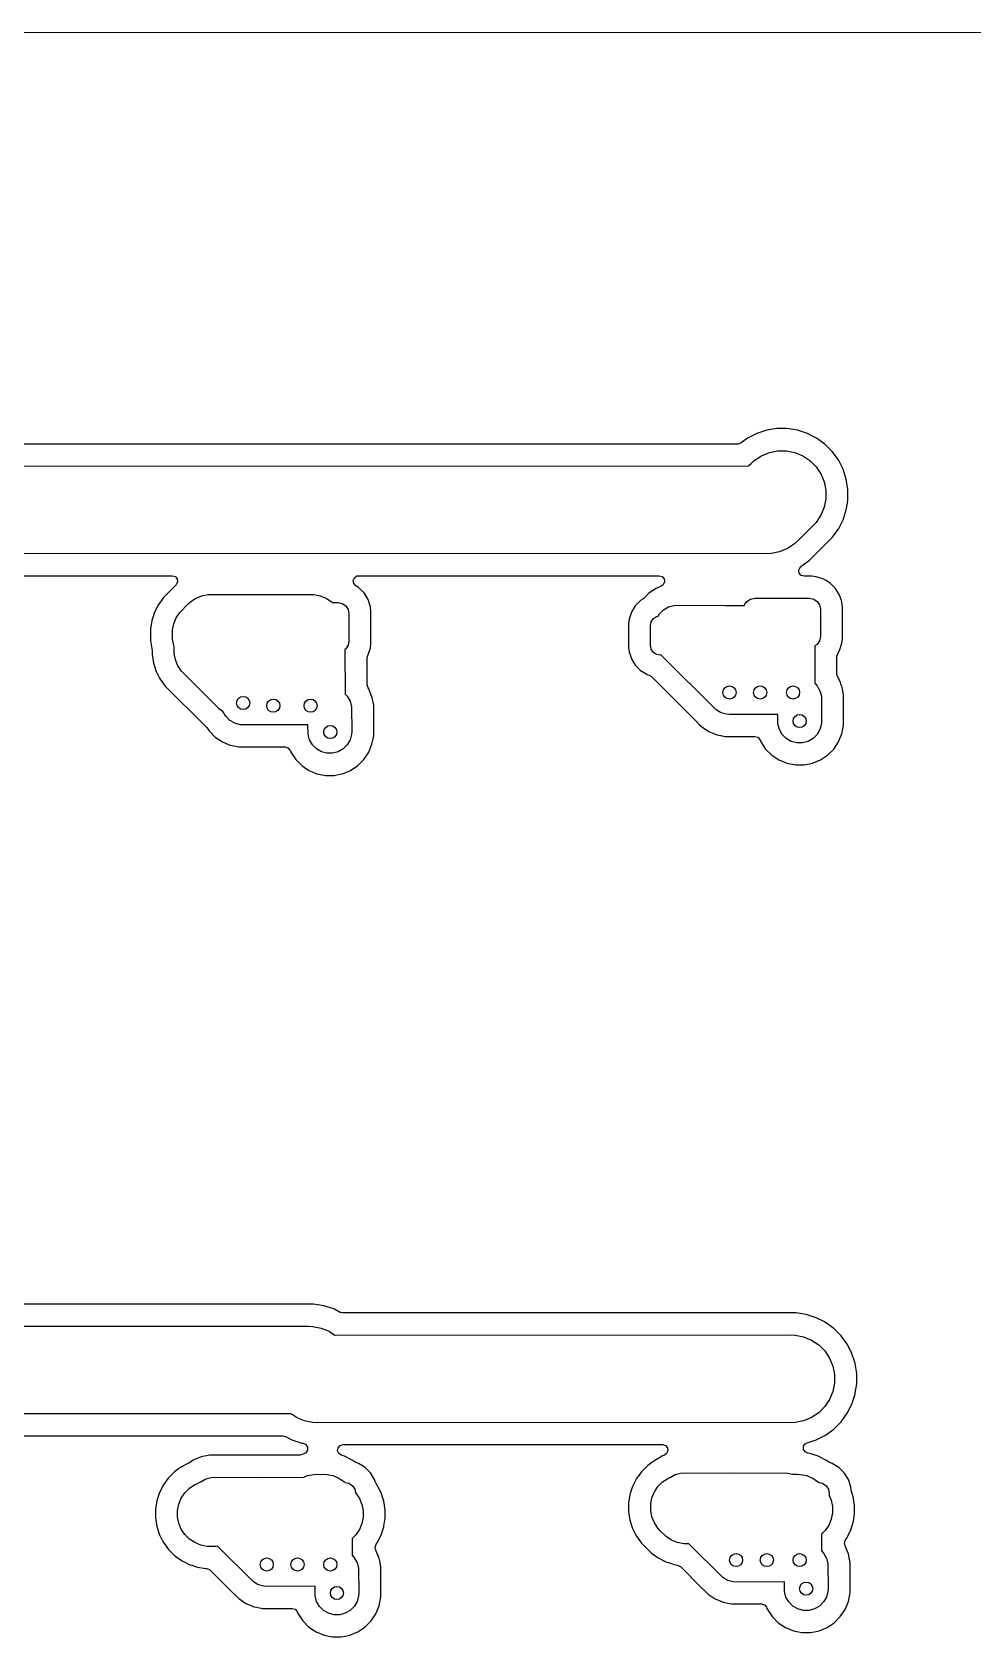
# Model space of a CAD drawing. Extents: x 40 to 347, y -158 to -43.
# Drawn here: x 224.55 to 246, y -138.22 to -101.65 of the extents above; entities that cross this region are included whole.
import ezdxf

# ---------------------------------------------------------------- set-up
doc = ezdxf.new("R2010")
doc.units = 0
doc.layers.add('BLACK', color=7, linetype='CONTINUOUS')

msp = doc.modelspace()

# ---------------------------------------------------------------- linework, layer by layer
at = {"layer": 'BLACK', "linetype": 'CONTINUOUS'}
for p, q in [((207.602681, -101.6505), (342.490236, -101.686013)), ((241.074003, -110.796933), (240.863563, -110.904159)), ((241.298631, -110.723946), (241.074003, -110.796933)), ((241.531903, -110.687), (241.298631, -110.723946)), ((241.531908, -110.687), (241.531903, -110.687)), ((241.768092, -110.687), (241.531908, -110.687)), ((241.768097, -110.687), (241.768092, -110.687)), ((242.001365, -110.723946), (241.768097, -110.687)), ((242.001367, -110.723946), (242.001365, -110.723946)), ((242.001369, -110.723947), (242.001367, -110.723946)), ((242.225992, -110.796932), (242.001369, -110.723947)), ((242.225993, -110.796932), (242.225992, -110.796932)), ((242.225994, -110.796933), (242.225993, -110.796932)), ((242.294951, -110.832068), (242.225994, -110.796933)), ((240.640434, -111.037), (215.644403, -111.037)), ((240.647513, -111.036798), (240.640434, -111.037)), ((240.713319, -111.013318), (240.647513, -111.036798)), ((240.863563, -110.904159), (240.713319, -111.013318)), ((242.436434, -110.904157), (242.294951, -110.832068)), ((242.62751, -111.042982), (242.436434, -110.904157)), ((242.794518, -111.20999), (242.62751, -111.042982)), ((240.886614, -111.537593), (240.942893, -111.480393)), ((240.942893, -111.480393), (241.015607, -111.414489)), ((241.015607, -111.414489), (241.178604, -111.305579)), ((241.178604, -111.305579), (241.359716, -111.230559)), ((241.359716, -111.230559), (241.551983, -111.192316)), ((241.551983, -111.192316), (241.748017, -111.192316)), ((241.748017, -111.192316), (241.940284, -111.230559)), ((241.940284, -111.230559), (242.121396, -111.305579)), ((242.121396, -111.305579), (242.284394, -111.414489)), ((242.284394, -111.414489), (242.423011, -111.553106)), ((242.933343, -111.401066), (242.794518, -111.20999)), ((243.040568, -111.611508), (242.933343, -111.401066)), ((220.147121, -111.54227), (240.886614, -111.537593)), ((242.423011, -111.553106), (242.531921, -111.716104)), ((242.531921, -111.716104), (242.606941, -111.897216)), ((242.606941, -111.897216), (242.645184, -112.089483)), ((243.113553, -111.836131), (243.040568, -111.611508)), ((243.113553, -111.836134), (243.113553, -111.836131)), ((243.1505, -112.069402), (243.113553, -111.836134)), ((242.645184, -112.089483), (242.645184, -112.285517)), ((243.1505, -112.305597), (243.1505, -112.069402)), ((242.606941, -112.477784), (242.531921, -112.658896)), ((242.645184, -112.285517), (242.606941, -112.477784)), ((243.040568, -112.763492), (243.113553, -112.538868)), ((243.113553, -112.538868), (243.137832, -112.385577)), ((243.137832, -112.385577), (243.1505, -112.305597)), ((242.423011, -112.821893), (242.007107, -113.244607)), ((242.531921, -112.658896), (242.423011, -112.821893)), ((242.794518, -113.16501), (242.933343, -112.973933)), ((242.933343, -112.973933), (243.040568, -112.763492)), ((241.934394, -113.310511), (241.818012, -113.388273)), ((242.007107, -113.244607), (241.934394, -113.310511)), ((242.27751, -113.682017), (242.794518, -113.16501)), ((241.398017, -113.532685), (220.05, -113.5375)), ((241.590285, -113.49444), (241.398017, -113.532685)), ((241.771397, -113.419421), (241.590285, -113.49444)), ((241.818012, -113.388273), (241.771397, -113.419421)), ((242.127978, -113.790659), (242.27751, -113.682017)), ((219.931908, -114.038), (227.745111, -114.038)), ((227.745111, -114.038), (227.81215, -114.057685)), ((227.81215, -114.057685), (227.857905, -114.110489)), ((231.871264, -114.146629), (231.899107, -114.082547)), ((231.899107, -114.082547), (231.957176, -114.04369)), ((231.957176, -114.04369), (231.994308, -114.038)), ((231.994308, -114.038), (238.847672, -114.038)), ((238.847672, -114.038), (238.914711, -114.057685)), ((238.914711, -114.057685), (238.960466, -114.110489)), ((242.030232, -113.907853), (242.059257, -113.844297)), ((242.040176, -113.977011), (242.030232, -113.907853)), ((242.085931, -114.029815), (242.040176, -113.977011)), ((242.059257, -113.844297), (242.082893, -113.824259)), ((242.082492, -113.823707), (242.127978, -113.790659)), ((242.082893, -113.824259), (242.082492, -113.823707)), ((242.15297, -114.0495), (242.085931, -114.029815)), ((242.325016, -114.0495), (242.15297, -114.0495)), ((242.427795, -114.06), (242.325016, -114.0495)), ((242.427797, -114.060001), (242.427795, -114.06)), ((242.558289, -114.103242), (242.427797, -114.060001)), ((227.822855, -114.25867), (227.546174, -114.535351)), ((227.825646, -114.256287), (227.822855, -114.25867)), ((227.838824, -114.243203), (227.825646, -114.256287)), ((227.867849, -114.179647), (227.838824, -114.243203)), ((227.857905, -114.110489), (227.867849, -114.179647)), ((231.882487, -114.215591), (231.871264, -114.146629)), ((231.929212, -114.267539), (231.882487, -114.215591)), ((231.993655, -114.307287), (231.929212, -114.267539)), ((231.993656, -114.307288), (231.993655, -114.307287)), ((232.117712, -114.431344), (231.993656, -114.307288)), ((232.209814, -114.580666), (232.117712, -114.431344)), ((238.612221, -114.435358), (238.493769, -114.553809)), ((238.776079, -114.325871), (238.612221, -114.435358)), ((238.776092, -114.325864), (238.776079, -114.325871)), ((238.895124, -114.276561), (238.776092, -114.325864)), ((238.941385, -114.243203), (238.895124, -114.276561)), ((238.97041, -114.179647), (238.941385, -114.243203)), ((238.960466, -114.110489), (238.97041, -114.179647)), ((242.594331, -114.115185), (242.558289, -114.103242)), ((242.594336, -114.115187), (242.594331, -114.115185)), ((242.639389, -114.142976), (242.594336, -114.115187)), ((242.743656, -114.207288), (242.639389, -114.142976)), ((242.867712, -114.331344), (242.743656, -114.207288)), ((242.959814, -114.480666), (242.867712, -114.331344)), ((227.430476, -114.694594), (227.341115, -114.869973)), ((227.514661, -114.578725), (227.430476, -114.694594)), ((227.546172, -114.535354), (227.514661, -114.578725)), ((227.546174, -114.535352), (227.546172, -114.535354)), ((227.546174, -114.535351), (227.546174, -114.535352)), ((227.920242, -114.874205), (228.10717, -114.68217)), ((228.10717, -114.68217), (228.161705, -114.632742)), ((228.161705, -114.632742), (228.193825, -114.61128)), ((228.193825, -114.61128), (228.283952, -114.551059)), ((228.283952, -114.551059), (228.419786, -114.494795)), ((228.419786, -114.494795), (228.563987, -114.466111)), ((228.563987, -114.466111), (230.9, -114.4625)), ((230.9, -114.4625), (230.973513, -114.466111)), ((230.973513, -114.466111), (231.117714, -114.494795)), ((231.117714, -114.494795), (231.253548, -114.551059)), ((231.253548, -114.551059), (231.375795, -114.632742)), ((231.375795, -114.632742), (231.393053, -114.65)), ((231.393053, -114.65), (231.525, -114.65)), ((231.525, -114.65), (231.620671, -114.66903)), ((231.620671, -114.66903), (231.701777, -114.723223)), ((231.701777, -114.723223), (231.75597, -114.804329)), ((231.75597, -114.804329), (231.775, -114.9)), ((232.256633, -114.721956), (232.209814, -114.580666)), ((232.264998, -114.7472), (232.256633, -114.721956)), ((232.264999, -114.747203), (232.264998, -114.7472)), ((232.275299, -114.848037), (232.264999, -114.747203)), ((238.302029, -114.721959), (238.213001, -114.866294)), ((238.421954, -114.602033), (238.302029, -114.721959)), ((238.471188, -114.571664), (238.421954, -114.602033)), ((238.493769, -114.553809), (238.471188, -114.571664)), ((238.853323, -114.908119), (238.945619, -114.815823)), ((238.945619, -114.815823), (239.058658, -114.75056)), ((239.058658, -114.75056), (239.184737, -114.716778)), ((239.184737, -114.716778), (240.3, -114.7125)), ((240.3, -114.7125), (240.359147, -114.716377)), ((240.359147, -114.716377), (240.79191, -114.714982)), ((240.79191, -114.714982), (240.79403, -114.704329)), ((240.79403, -114.704329), (240.848223, -114.623223)), ((240.848223, -114.623223), (240.929329, -114.56903)), ((240.929329, -114.56903), (241.025, -114.55)), ((241.025, -114.55), (242.275, -114.55)), ((242.275, -114.55), (242.370671, -114.56903)), ((242.370671, -114.56903), (242.451777, -114.623223)), ((242.451777, -114.623223), (242.50597, -114.704329)), ((242.50597, -114.704329), (242.525, -114.8)), ((242.525, -114.8), (242.525, -115.425)), ((243.001129, -114.605346), (242.959814, -114.480666)), ((243.014998, -114.6472), (243.001129, -114.605346)), ((243.014999, -114.647203), (243.014998, -114.6472)), ((243.025015, -114.745257), (243.014999, -114.647203)), ((243.025499, -114.749992), (243.025015, -114.745257)), ((243.0255, -115.475009), (243.025499, -114.749992)), ((227.28029, -115.057177), (227.2495, -115.251577)), ((227.294004, -115.01497), (227.28029, -115.057176)), ((227.28029, -115.057176), (227.28029, -115.057177)), ((227.341114, -114.869976), (227.294004, -115.01497)), ((227.341115, -114.869973), (227.341114, -114.869976)), ((227.754686, -115.271085), (227.782294, -115.132287)), ((227.782294, -115.132287), (227.820978, -115.038896)), ((227.820978, -115.038896), (227.838559, -114.996452)), ((227.838559, -114.996452), (227.920242, -114.874205)), ((231.775, -114.9), (231.775, -115.525)), ((232.275499, -114.849992), (232.275299, -114.848037)), ((232.2755, -115.575009), (232.275499, -114.849992)), ((238.159651, -115.02729), (238.1495, -115.126647)), ((238.1495, -115.126647), (238.1495, -115.673337)), ((238.212996, -114.866305), (238.159651, -115.02729)), ((238.213001, -114.866294), (238.212996, -114.866305)), ((238.65, -115.175), (238.667127, -115.088896)), ((238.65, -115.625), (238.65, -115.175)), ((238.667127, -115.088896), (238.715901, -115.015901)), ((238.715901, -115.015901), (238.788896, -114.967127)), ((238.788896, -114.967127), (238.823193, -114.960304)), ((238.823193, -114.960304), (238.853323, -114.908119)), ((227.2495, -115.251577), (227.2495, -115.510922)), ((227.2495, -115.510922), (227.279229, -115.698623)), ((227.75, -115.35), (227.753611, -115.276487)), ((227.753611, -115.486013), (227.75, -115.35)), ((227.753611, -115.276487), (227.754686, -115.271085)), ((227.782294, -115.630213), (227.753611, -115.486013)), ((231.775, -115.525), (231.75597, -115.620671)), ((242.50597, -115.520671), (242.451777, -115.601777)), ((242.525, -115.425), (242.50597, -115.520671)), ((243.014999, -115.577797), (243.0255, -115.475009)), ((227.279229, -115.698623), (227.280291, -115.705326)), ((227.280291, -115.705326), (227.28093, -115.707294)), ((227.28093, -115.707294), (227.281253, -115.709336)), ((227.281253, -115.709336), (227.281428, -115.710061)), ((227.281428, -115.710061), (227.28137, -115.710074)), ((227.28137, -115.710074), (227.287, -115.745612)), ((227.287, -115.745612), (227.287, -115.835922)), ((227.287, -115.835922), (227.31779, -116.030326)), ((227.792789, -115.65555), (227.782294, -115.630213)), ((227.791111, -115.663987), (227.792789, -115.65555)), ((227.791111, -115.811013), (227.791111, -115.663987)), ((227.819794, -115.955213), (227.791111, -115.811013)), ((231.701777, -115.701777), (231.681389, -115.715399)), ((231.681389, -115.715399), (231.683222, -115.722237)), ((231.683222, -115.722237), (231.686768, -116.729792)), ((231.75597, -115.620671), (231.701777, -115.701777)), ((232.188, -115.914866), (232.206462, -115.849768)), ((232.188, -116.521895), (232.188, -115.914866)), ((232.206462, -115.849768), (232.209814, -115.844334)), ((232.209814, -115.844334), (232.264999, -115.677797)), ((232.264999, -115.677797), (232.2755, -115.575009)), ((238.1495, -115.673337), (238.149501, -115.673355)), ((238.149501, -115.673355), (238.15965, -115.772707)), ((238.15965, -115.772707), (238.159651, -115.77271)), ((238.159651, -115.77271), (238.212996, -115.933694)), ((238.667127, -115.711104), (238.65, -115.625)), ((238.715901, -115.784099), (238.667127, -115.711104)), ((238.788896, -115.832873), (238.715901, -115.784099)), ((238.875, -115.85), (238.788896, -115.832873)), ((238.893331, -115.85), (238.875, -115.85)), ((238.896447, -115.853553), (238.893331, -115.85)), ((240.145412, -117.09647), (238.896447, -115.853553)), ((242.451777, -115.601777), (242.396264, -115.638869)), ((242.396264, -115.638869), (242.399268, -116.492292)), ((242.9005, -115.875663), (242.918962, -115.810566)), ((242.9005, -116.284395), (242.9005, -115.875663)), ((242.918962, -115.810566), (242.959809, -115.744342)), ((242.959808, -115.744342), (242.959814, -115.744334)), ((242.959809, -115.744342), (242.959808, -115.744342)), ((242.959814, -115.744334), (243.014999, -115.577797)), ((227.31779, -116.030326), (227.378617, -116.21753)), ((227.378617, -116.21753), (227.448452, -116.354587)), ((227.876059, -116.091047), (227.819794, -115.955213)), ((227.957742, -116.213295), (227.876059, -116.091047)), ((228.00717, -116.26783), (227.957742, -116.213295)), ((228.824205, -117.079758), (228.00717, -116.26783)), ((238.212996, -115.933694), (238.213001, -115.933705)), ((238.213001, -115.933705), (238.302029, -116.07804)), ((238.302029, -116.07804), (238.302032, -116.078044)), ((238.302032, -116.078044), (238.421955, -116.197967)), ((238.421955, -116.197967), (238.421959, -116.19797)), ((238.421959, -116.19797), (238.562074, -116.284395)), ((238.562074, -116.284395), (238.566303, -116.287003)), ((238.566303, -116.287003), (238.62183, -116.305402)), ((242.90052, -116.286607), (242.9005, -116.284395)), ((242.921396, -116.353284), (242.90052, -116.286607)), ((227.448452, -116.354587), (227.467976, -116.392905)), ((227.467976, -116.392905), (227.583672, -116.552146)), ((227.583672, -116.552146), (228.485354, -117.453828)), ((232.18802, -116.524107), (232.188, -116.521895)), ((232.208896, -116.590784), (232.18802, -116.524107)), ((232.224132, -116.613586), (232.208896, -116.590784)), ((232.267492, -116.718267), (232.224132, -116.613586)), ((238.62183, -116.305402), (238.670506, -116.335426)), ((238.670506, -116.335426), (239.67286, -117.337781)), ((242.399268, -116.492292), (242.403553, -116.496447)), ((242.403553, -116.496447), (242.446668, -116.54561)), ((242.446668, -116.54561), (242.446677, -116.545619)), ((242.446677, -116.545619), (242.498129, -116.634737)), ((242.498129, -116.634737), (242.51194, -116.658658)), ((242.936632, -116.376086), (242.921396, -116.353284)), ((242.977277, -116.474211), (242.936632, -116.376086)), ((242.988166, -116.5005), (242.977277, -116.474211)), ((243.006252, -116.544165), (242.988166, -116.5005)), ((243.012051, -116.558164), (243.006252, -116.544165)), ((243.023075, -116.613586), (243.012051, -116.558164)), ((243.024864, -116.622578), (243.023075, -116.613586)), ((243.024864, -116.622579), (243.024864, -116.622578)), ((243.0505, -116.751456), (243.024864, -116.622579)), ((231.686768, -116.729792), (231.691053, -116.733947)), ((231.691053, -116.733947), (231.734168, -116.78311)), ((231.734168, -116.78311), (231.734177, -116.783119)), ((231.734177, -116.783119), (231.77925, -116.861188)), ((231.77925, -116.861188), (231.79944, -116.896158)), ((231.79944, -116.896158), (231.833223, -117.022237)), ((232.299551, -116.795664), (232.267492, -116.718267)), ((232.30454, -116.820745), (232.299551, -116.795664)), ((232.30454, -116.820746), (232.30454, -116.820745)), ((232.338, -116.988956), (232.30454, -116.820746)), ((232.338, -117.686043), (232.338, -116.988956)), ((242.51194, -116.658658), (242.545723, -116.784737)), ((242.545723, -116.784737), (242.545723, -116.784869)), ((242.545723, -116.784869), (242.55, -117.35)), ((243.0505, -117.448543), (243.0505, -116.751456)), ((228.902378, -117.131991), (228.824205, -117.079758)), ((228.965823, -117.241881), (228.902378, -117.131991)), ((229.058119, -117.334177), (228.965823, -117.241881)), ((229.171158, -117.39944), (229.058119, -117.334177)), ((231.833223, -117.022237), (231.833223, -117.022369)), ((231.833223, -117.022369), (231.8375, -117.5875)), ((239.67286, -117.337781), (239.672861, -117.337782)), ((239.672861, -117.337782), (239.753936, -117.418857)), ((240.145619, -117.096677), (240.145412, -117.09647)), ((240.242763, -117.152763), (240.145619, -117.096677)), ((240.258658, -117.16194), (240.242763, -117.152763)), ((240.384737, -117.195723), (240.258658, -117.16194)), ((240.384752, -117.195723), (240.384737, -117.195723)), ((240.45, -117.2), (240.384752, -117.195723)), ((241.552625, -117.196886), (240.45, -117.2)), ((241.554278, -117.415263), (241.552625, -117.196886)), ((242.55, -117.35), (242.545722, -117.415263)), ((228.485354, -117.453828), (228.504083, -117.467436)), ((228.504083, -117.467436), (228.534297, -117.49886)), ((228.534297, -117.49886), (228.58536, -117.575281)), ((228.58536, -117.575281), (228.585363, -117.575285)), ((228.585363, -117.575285), (228.724714, -117.714636)), ((228.724714, -117.714636), (228.724718, -117.714639)), ((228.724718, -117.714639), (228.888579, -117.824128)), ((229.297237, -117.433222), (229.171158, -117.39944)), ((229.3625, -117.4375), (229.297237, -117.433222)), ((230.840123, -117.434155), (229.3625, -117.4375)), ((230.841778, -117.652763), (230.840123, -117.434155)), ((230.87556, -117.778842), (230.841778, -117.652763)), ((231.833222, -117.652763), (231.79944, -117.778842)), ((231.8375, -117.5875), (231.833222, -117.652763)), ((232.32356, -117.758636), (232.338, -117.686043)), ((239.753936, -117.418857), (239.812219, -117.47714)), ((239.812219, -117.47714), (239.976079, -117.586628)), ((239.976079, -117.586628), (239.976086, -117.586632)), ((239.976086, -117.586632), (240.091723, -117.63453)), ((240.091723, -117.63453), (240.158164, -117.662051)), ((240.158164, -117.662051), (240.252024, -117.680721)), ((240.252024, -117.680721), (240.276882, -117.685665)), ((240.276882, -117.685665), (240.351456, -117.7005)), ((240.351456, -117.7005), (240.351459, -117.7005)), ((240.351459, -117.7005), (240.35146, -117.7005)), ((240.35146, -117.7005), (240.54854, -117.7005)), ((240.54854, -117.7005), (241.029395, -117.7005)), ((241.029395, -117.7005), (241.096434, -117.720185)), ((241.096434, -117.720185), (241.142189, -117.772989)), ((241.58806, -117.541342), (241.554278, -117.415263)), ((241.653323, -117.654381), (241.58806, -117.541342)), ((241.745619, -117.746677), (241.653323, -117.654381)), ((241.858658, -117.81194), (241.745619, -117.746677)), ((242.354381, -117.746677), (242.241342, -117.81194)), ((242.446677, -117.654381), (242.354381, -117.746677)), ((242.51194, -117.541342), (242.446677, -117.654381)), ((242.545722, -117.415263), (242.51194, -117.541342)), ((242.942156, -117.810579), (242.96949, -117.744588)), ((242.96949, -117.744588), (243.012051, -117.641835)), ((243.012051, -117.641835), (243.034337, -117.529796)), ((243.034337, -117.529796), (243.0505, -117.448543)), ((228.888579, -117.824128), (228.888592, -117.824135)), ((228.888592, -117.824135), (229.047114, -117.889796)), ((229.047114, -117.889796), (229.070665, -117.899551)), ((229.070665, -117.899551), (229.070669, -117.899551)), ((229.070669, -117.899551), (229.07067, -117.899552)), ((229.07067, -117.899552), (229.263956, -117.938)), ((229.263956, -117.938), (229.263959, -117.938)), ((229.263959, -117.938), (230.316895, -117.938)), ((230.316895, -117.938), (230.383934, -117.957685)), ((230.383934, -117.957685), (230.429689, -118.010489)), ((230.429689, -118.010489), (230.431439, -118.014509)), ((230.431439, -118.014509), (230.447551, -118.053406)), ((230.447551, -118.053406), (230.450867, -118.061412)), ((230.450867, -118.061412), (230.450871, -118.061419)), ((230.450871, -118.061419), (230.56036, -118.225282)), ((230.940823, -117.891881), (230.87556, -117.778842)), ((231.033119, -117.984177), (230.940823, -117.891881)), ((231.146158, -118.04944), (231.033119, -117.984177)), ((231.272237, -118.083222), (231.146158, -118.04944)), ((231.402763, -118.083222), (231.272237, -118.083222)), ((231.528842, -118.04944), (231.402763, -118.083222)), ((231.641881, -117.984177), (231.528842, -118.04944)), ((231.734177, -117.891881), (231.641881, -117.984177)), ((231.79944, -117.778842), (231.734177, -117.891881)), ((232.114639, -118.225282), (232.224132, -118.061414)), ((232.224132, -118.061414), (232.299551, -117.879335)), ((232.299551, -117.879335), (232.32356, -117.758636)), ((241.142189, -117.772989), (241.143939, -117.777009)), ((241.143939, -117.777009), (241.154887, -117.803439)), ((241.154887, -117.803439), (241.163367, -117.823912)), ((241.163367, -117.823912), (241.163371, -117.823919)), ((241.163371, -117.823919), (241.27286, -117.987782)), ((241.27286, -117.987782), (241.412214, -118.127136)), ((241.984737, -117.845722), (241.858658, -117.81194)), ((242.115263, -117.845722), (241.984737, -117.845722)), ((242.241342, -117.81194), (242.115263, -117.845722)), ((242.687782, -118.127139), (242.827139, -117.987782)), ((242.827139, -117.987782), (242.936632, -117.823914)), ((242.936632, -117.823914), (242.942156, -117.810579)), ((230.56036, -118.225282), (230.699714, -118.364636)), ((230.699714, -118.364636), (230.699718, -118.364639)), ((230.699718, -118.364639), (230.863579, -118.474128)), ((230.863579, -118.474128), (230.863592, -118.474135)), ((230.863592, -118.474135), (231.04566, -118.549549)), ((231.629335, -118.549551), (231.795311, -118.480802)), ((231.795311, -118.480802), (231.811407, -118.474135)), ((231.811407, -118.474134), (231.811414, -118.474132)), ((231.811407, -118.474135), (231.811407, -118.474134)), ((231.811414, -118.474132), (231.975282, -118.364639)), ((231.975282, -118.364639), (232.114639, -118.225282)), ((241.412214, -118.127136), (241.412218, -118.127139)), ((241.412218, -118.127139), (241.576079, -118.236628)), ((241.576079, -118.236628), (241.576092, -118.236635)), ((241.576092, -118.236635), (241.74015, -118.304589)), ((241.74015, -118.304589), (241.758165, -118.312051)), ((241.758165, -118.312051), (241.758169, -118.312051)), ((241.758169, -118.312051), (241.75817, -118.312052)), ((241.75817, -118.312052), (241.951456, -118.3505)), ((241.951456, -118.3505), (241.951459, -118.3505)), ((241.951459, -118.3505), (242.148543, -118.3505)), ((242.148543, -118.3505), (242.278582, -118.324632)), ((242.278582, -118.324632), (242.341835, -118.312051)), ((242.341835, -118.312051), (242.523914, -118.236632)), ((242.523914, -118.236632), (242.687782, -118.127139)), ((231.04566, -118.549549), (231.045665, -118.549551)), ((231.045665, -118.549551), (231.045669, -118.549551)), ((231.045669, -118.549551), (231.04567, -118.549552)), ((231.04567, -118.549552), (231.238956, -118.588)), ((231.238956, -118.588), (231.238959, -118.588)), ((231.238959, -118.588), (231.436043, -118.588)), ((231.436043, -118.588), (231.566082, -118.562132)), ((231.566082, -118.562132), (231.629335, -118.549551)), ((230.968092, -130.637), (220.468092, -130.637)), ((230.968097, -130.637), (230.968092, -130.637)), ((231.201368, -130.673946), (230.968097, -130.637)), ((231.425996, -130.746933), (231.201368, -130.673946)), ((231.576236, -130.823485), (231.425996, -130.746933)), ((231.632531, -130.837), (231.576236, -130.823485)), ((241.968092, -130.837), (231.632531, -130.837)), ((241.968097, -130.837), (241.968092, -130.837)), ((242.201368, -130.873946), (241.968097, -130.837)), ((242.425996, -130.946933), (242.201368, -130.873946)), ((220.44622, -131.142226), (230.85, -131.1375)), ((230.85, -131.1375), (230.948017, -131.142315)), ((230.948017, -131.142315), (231.140285, -131.18056)), ((231.140285, -131.18056), (231.321397, -131.255579)), ((231.321397, -131.255579), (231.352948, -131.276661)), ((231.352948, -131.276661), (231.450877, -131.342094)), ((242.600186, -131.035688), (242.425996, -130.946933)), ((242.636433, -131.054157), (242.600186, -131.035688)), ((242.82751, -131.192983), (242.636433, -131.054157)), ((242.994517, -131.35999), (242.82751, -131.192983)), ((231.450877, -131.342094), (241.85, -131.3375)), ((241.85, -131.3375), (241.948017, -131.342315)), ((241.948017, -131.342315), (242.140285, -131.38056)), ((242.140285, -131.38056), (242.321397, -131.455579)), ((242.321397, -131.455579), (242.484393, -131.56449)), ((242.484393, -131.56449), (242.62301, -131.703107)), ((243.133343, -131.551067), (242.994517, -131.35999)), ((243.184002, -131.650491), (243.133343, -131.551067)), ((242.62301, -131.703107), (242.731921, -131.866103)), ((242.731921, -131.866103), (242.80694, -132.047215)), ((243.240566, -131.761503), (243.184002, -131.650491)), ((243.240566, -131.761505), (243.240566, -131.761503)), ((243.240568, -131.761508), (243.240566, -131.761505)), ((243.264951, -131.83655), (243.240568, -131.761508)), ((243.275753, -131.869796), (243.264951, -131.83655)), ((243.313553, -131.986131), (243.275753, -131.869796)), ((243.3505, -132.219402), (243.313553, -131.986131)), ((242.80694, -132.047215), (242.845185, -132.239483)), ((242.845185, -132.239483), (242.845185, -132.435517)), ((243.3505, -132.455597), (243.3505, -132.219402)), ((242.80694, -132.627785), (242.731921, -132.808897)), ((242.845185, -132.435517), (242.80694, -132.627785)), ((243.240568, -132.913492), (243.313553, -132.688868)), ((243.313553, -132.688868), (243.318089, -132.660228)), ((243.318089, -132.660228), (243.3505, -132.455597)), ((242.62301, -132.971893), (242.484393, -133.11051)), ((242.731921, -132.808897), (242.62301, -132.971893)), ((243.133343, -133.123933), (243.240568, -132.913492)), ((230.449132, -133.132911), (220.35, -133.1375)), ((230.491667, -133.161332), (230.449132, -133.132911)), ((230.578603, -133.219421), (230.491667, -133.161332)), ((230.648944, -133.248557), (230.578603, -133.219421)), ((230.759716, -133.294441), (230.648944, -133.248557)), ((230.831876, -133.308794), (230.759716, -133.294441)), ((230.951983, -133.332685), (230.831876, -133.308794)), ((231.05, -133.3375), (230.951983, -133.332685)), ((241.948017, -133.332685), (231.05, -133.3375)), ((242.140285, -133.29444), (241.948017, -133.332685)), ((242.321397, -133.219421), (242.140285, -133.29444)), ((242.484393, -133.11051), (242.321397, -133.219421)), ((242.82751, -133.482017), (242.994517, -133.31501)), ((242.994517, -133.31501), (243.133343, -133.123933)), ((220.795449, -133.638), (230.26747, -133.638)), ((230.26747, -133.638), (230.323764, -133.651514)), ((230.323764, -133.651514), (230.345436, -133.662557)), ((230.345436, -133.662557), (230.474003, -133.728066)), ((230.474003, -133.728066), (230.474005, -133.728066)), ((230.474005, -133.728066), (230.474008, -133.728068)), ((230.474008, -133.728068), (230.698632, -133.801053)), ((230.698632, -133.801053), (230.723151, -133.804936)), ((230.723151, -133.804936), (230.728028, -133.805709)), ((230.728028, -133.805709), (230.791163, -133.835638)), ((230.791163, -133.835638), (230.828094, -133.89495)), ((231.575166, -133.855812), (231.639199, -133.838)), ((231.639199, -133.838), (238.922227, -133.838)), ((238.922227, -133.838), (238.989266, -133.857685)), ((242.140184, -133.876191), (242.178795, -133.817958)), ((242.178795, -133.817958), (242.220331, -133.794891)), ((242.220331, -133.794891), (242.425992, -133.728068)), ((242.425992, -133.728068), (242.636433, -133.620843)), ((242.636433, -133.620843), (242.82751, -133.482017)), ((228.226084, -134.194619), (228.164358, -134.235862)), ((228.226093, -134.194614), (228.226084, -134.194619)), ((228.40816, -134.1192), (228.226093, -134.194614)), ((228.40817, -134.119197), (228.40816, -134.1192)), ((228.601457, -134.08075), (228.40817, -134.119197)), ((230.620709, -134.08075), (228.601457, -134.08075)), ((230.659026, -134.074681), (230.620709, -134.08075)), ((230.701416, -134.060908), (230.659026, -134.074681)), ((230.746949, -134.046113), (230.701416, -134.060908)), ((230.788486, -134.023045), (230.746949, -134.046113)), ((230.827096, -133.964812), (230.788486, -134.023045)), ((230.828094, -133.89495), (230.827096, -133.964812)), ((231.516007, -133.976135), (231.527922, -133.907288)), ((231.543205, -134.040493), (231.516007, -133.976135)), ((231.527922, -133.907288), (231.575166, -133.855812)), ((231.600878, -134.07993), (231.543205, -134.040493)), ((231.623782, -134.087372), (231.600878, -134.07993)), ((231.67378, -134.103617), (231.623782, -134.087372)), ((231.849153, -134.192975), (231.67378, -134.103617)), ((231.849155, -134.192976), (231.849153, -134.192975)), ((231.894557, -134.225962), (231.849155, -134.192976)), ((238.744597, -134.199224), (238.681059, -134.245388)), ((238.843084, -134.149042), (238.744597, -134.199224)), ((238.855676, -134.141662), (238.843084, -134.149042)), ((238.926079, -134.094622), (238.855676, -134.141662)), ((238.926089, -134.094616), (238.926079, -134.094622)), ((238.96968, -134.076561), (238.926089, -134.094616)), ((239.01594, -134.043203), (238.96968, -134.076561)), ((238.989266, -133.857685), (239.035021, -133.910489)), ((239.044965, -133.979647), (239.01594, -134.043203)), ((239.035021, -133.910489), (239.044965, -133.979647)), ((242.139186, -133.946053), (242.140184, -133.876191)), ((242.176117, -134.005365), (242.139186, -133.946053)), ((242.239251, -134.035295), (242.176117, -134.005365)), ((242.286577, -134.042791), (242.239251, -134.035295)), ((242.47378, -134.103617), (242.286577, -134.042791)), ((242.649153, -134.192975), (242.47378, -134.103617)), ((242.649155, -134.192976), (242.649153, -134.192975)), ((242.694557, -134.225962), (242.649155, -134.192976)), ((227.797851, -134.456174), (227.658674, -134.595351)), ((227.797852, -134.456174), (227.797851, -134.456174)), ((227.797854, -134.456172), (227.797852, -134.456174)), ((227.864491, -134.407757), (227.797854, -134.456172)), ((227.957096, -134.340474), (227.864491, -134.407757)), ((228.132465, -134.25112), (227.957096, -134.340474)), ((228.132486, -134.251112), (228.132465, -134.25112)), ((228.133812, -134.250681), (228.132486, -134.251112)), ((228.135475, -134.249874), (228.133812, -134.250681)), ((228.13697, -134.249255), (228.135475, -134.249874)), ((228.164358, -134.235862), (228.136933, -134.249166)), ((228.136933, -134.249166), (228.13697, -134.249255)), ((230.742172, -134.58212), (230.832286, -134.544795)), ((230.832286, -134.544795), (230.976487, -134.516111)), ((230.976487, -134.516111), (231.19375, -134.5125)), ((231.19375, -134.5125), (231.267263, -134.516111)), ((231.267263, -134.516111), (231.411463, -134.544794)), ((231.411463, -134.544794), (231.487952, -134.576477)), ((231.928436, -134.243348), (231.894557, -134.225962)), ((231.994329, -134.265183), (231.928436, -134.243348)), ((231.99433, -134.265184), (231.994329, -134.265183)), ((231.994332, -134.265185), (231.99433, -134.265184)), ((231.994334, -134.265186), (231.994332, -134.265185)), ((232.143656, -134.357288), (231.994334, -134.265186)), ((232.267712, -134.481344), (232.143656, -134.357288)), ((232.359814, -134.630666), (232.267712, -134.481344)), ((238.406991, -134.508032), (238.330476, -134.613344)), ((238.446172, -134.454104), (238.406991, -134.508032)), ((238.446174, -134.454102), (238.446172, -134.454104)), ((238.585351, -134.314924), (238.446174, -134.454101)), ((238.446174, -134.454101), (238.446174, -134.454102)), ((238.585352, -134.314924), (238.585351, -134.314924)), ((238.585354, -134.314922), (238.585352, -134.314924)), ((238.681059, -134.245388), (238.585354, -134.314922)), ((239.095619, -134.584573), (239.208658, -134.51931)), ((239.208658, -134.51931), (239.334737, -134.485528)), ((239.334737, -134.485528), (240.45, -134.48125)), ((240.45, -134.48125), (240.509147, -134.485127)), ((240.509147, -134.485127), (241.7125, -134.48125)), ((241.7125, -134.48125), (241.777763, -134.485528)), ((241.777763, -134.485528), (241.885161, -134.514304)), ((241.885161, -134.514304), (241.99375, -134.5125)), ((241.99375, -134.5125), (242.067263, -134.516111)), ((242.067263, -134.516111), (242.211463, -134.544794)), ((242.211463, -134.544794), (242.287952, -134.576477)), ((242.728436, -134.243348), (242.694557, -134.225962)), ((242.794329, -134.265183), (242.728436, -134.243348)), ((242.79433, -134.265184), (242.794329, -134.265183)), ((242.794332, -134.265185), (242.79433, -134.265184)), ((242.794334, -134.265186), (242.794332, -134.265185)), ((242.943656, -134.357288), (242.794334, -134.265186)), ((243.067712, -134.481344), (242.943656, -134.357288)), ((243.159814, -134.630666), (243.067712, -134.481344)), ((227.453617, -134.92997), (227.39279, -135.117173)), ((227.542976, -134.754594), (227.453617, -134.92997)), ((227.633016, -134.630666), (227.542976, -134.754594)), ((227.658672, -134.595354), (227.633016, -134.630666)), ((227.658674, -134.595352), (227.658672, -134.595354)), ((227.658674, -134.595351), (227.658674, -134.595352)), ((227.951059, -135.056452), (228.032742, -134.934205)), ((228.032742, -134.934205), (228.136705, -134.830242)), ((228.136705, -134.830242), (228.258952, -134.748559)), ((228.258952, -134.748559), (228.326741, -134.720479)), ((228.326741, -134.720479), (228.346453, -134.707309)), ((228.346453, -134.707309), (228.391571, -134.68862)), ((228.391571, -134.68862), (228.395619, -134.684573)), ((228.395619, -134.684573), (228.508658, -134.61931)), ((228.508658, -134.61931), (228.634737, -134.585528)), ((228.634737, -134.585528), (229.75, -134.58125)), ((229.75, -134.58125), (229.809147, -134.585127)), ((229.809147, -134.585127), (230.742172, -134.58212)), ((231.487952, -134.576477), (231.547298, -134.601059)), ((231.547298, -134.601059), (231.657849, -134.674927)), ((231.657849, -134.674927), (231.669545, -134.682742)), ((231.669545, -134.682742), (231.690363, -134.703055)), ((231.690363, -134.703055), (231.770671, -134.71903)), ((231.770671, -134.71903), (231.851777, -134.773223)), ((231.851777, -134.773223), (231.90597, -134.854329)), ((231.90597, -134.854329), (231.921866, -134.934248)), ((231.921866, -134.934248), (231.929758, -134.942955)), ((232.382786, -134.699992), (232.359814, -134.630666)), ((232.384515, -134.70521), (232.382786, -134.699992)), ((232.401902, -134.739091), (232.384515, -134.70521)), ((232.419524, -134.763345), (232.401902, -134.739091)), ((232.449457, -134.822092), (232.419524, -134.763345)), ((232.50888, -134.938715), (232.449457, -134.822092)), ((238.241117, -134.788719), (238.18029, -134.975923)), ((238.330476, -134.613344), (238.241117, -134.788719)), ((238.682294, -135.051037), (238.738559, -134.915203)), ((238.738559, -134.915203), (238.820242, -134.792955)), ((238.820242, -134.792955), (238.924205, -134.688992)), ((238.924205, -134.688992), (239.046453, -134.607309)), ((239.046453, -134.607309), (239.091572, -134.588619)), ((239.091572, -134.588619), (239.095619, -134.584573)), ((242.287952, -134.576477), (242.347298, -134.601059)), ((242.347298, -134.601059), (242.457849, -134.674927)), ((242.457849, -134.674927), (242.469545, -134.682742)), ((242.469545, -134.682742), (242.490966, -134.703175)), ((242.490966, -134.703175), (242.570671, -134.71903)), ((242.570671, -134.71903), (242.651777, -134.773223)), ((242.651777, -134.773223), (242.70597, -134.854329)), ((242.70597, -134.854329), (242.725, -134.95)), ((243.214999, -134.797203), (243.159814, -134.630666)), ((243.222646, -134.872067), (243.214999, -134.797203)), ((243.228071, -134.897778), (243.222646, -134.872067)), ((243.269709, -135.025924), (243.228071, -134.897778)), ((227.39279, -135.117173), (227.362, -135.311577)), ((227.866111, -135.336487), (227.894795, -135.192286)), ((227.894795, -135.192286), (227.951059, -135.056452)), ((231.929758, -134.942955), (232.011441, -135.065203)), ((232.011441, -135.065203), (232.067706, -135.201037)), ((232.067706, -135.201037), (232.096389, -135.345237)), ((232.508881, -134.938718), (232.50888, -134.938715)), ((232.508884, -134.938724), (232.508881, -134.938718)), ((232.554088, -135.077847), (232.508884, -134.938724)), ((232.569709, -135.125923), (232.554088, -135.077847)), ((232.6005, -135.320328), (232.569709, -135.125923)), ((238.18029, -134.975923), (238.1495, -135.170327)), ((238.1495, -135.170327), (238.1495, -135.367172)), ((238.653611, -135.195237), (238.682294, -135.051037)), ((238.653611, -135.342263), (238.653611, -135.195237)), ((242.725, -134.95), (242.725, -134.997936)), ((242.725, -134.997936), (242.767706, -135.101037)), ((242.767706, -135.101037), (242.796389, -135.245237)), ((242.796389, -135.245237), (242.796389, -135.392263)), ((243.276415, -135.068265), (243.269709, -135.025924)), ((243.3005, -135.220328), (243.276415, -135.068265)), ((243.3005, -135.417172), (243.3005, -135.220328)), ((227.362, -135.311577), (227.362, -135.508422)), ((227.362, -135.508422), (227.39279, -135.702826)), ((227.866111, -135.483513), (227.866111, -135.336487)), ((227.894795, -135.627714), (227.866111, -135.483513)), ((227.951059, -135.763548), (227.894795, -135.627714)), ((232.067706, -135.636463), (232.011441, -135.772297)), ((232.096389, -135.492263), (232.067706, -135.636463)), ((232.096389, -135.345237), (232.096389, -135.492263)), ((232.571736, -135.698776), (232.6005, -135.517172)), ((232.6005, -135.517172), (232.6005, -135.320328)), ((238.1495, -135.367172), (238.18029, -135.561576)), ((238.18029, -135.561576), (238.241117, -135.74878)), ((238.682294, -135.486463), (238.653611, -135.342263)), ((238.738559, -135.622297), (238.682294, -135.486463)), ((238.820242, -135.744545), (238.738559, -135.622297)), ((242.767706, -135.536464), (242.711441, -135.672297)), ((242.796389, -135.392263), (242.767706, -135.536464)), ((243.208884, -135.798776), (243.269709, -135.611577)), ((243.269709, -135.611577), (243.274431, -135.581762)), ((243.274431, -135.581762), (243.3005, -135.417172)), ((227.39279, -135.702826), (227.453617, -135.890029)), ((227.453617, -135.890029), (227.531506, -136.042893)), ((228.032742, -135.885795), (227.951059, -135.763548)), ((228.136705, -135.989758), (228.032742, -135.885795)), ((228.258952, -136.071441), (228.136705, -135.989758)), ((231.929758, -135.894545), (231.847914, -135.976388)), ((231.847914, -135.976388), (231.849268, -136.361042)), ((232.011441, -135.772297), (231.929758, -135.894545)), ((232.419524, -136.074155), (232.508884, -135.898776)), ((232.508884, -135.898776), (232.569709, -135.711576)), ((232.569709, -135.711576), (232.571736, -135.698776)), ((238.241117, -135.74878), (238.317545, -135.898776)), ((238.317545, -135.898776), (238.330476, -135.924155)), ((238.330476, -135.924155), (238.446172, -136.083396)), ((238.86967, -135.79908), (238.820242, -135.744545)), ((239.005455, -135.929758), (238.86967, -135.79908)), ((239.127702, -136.011441), (239.005455, -135.929758)), ((239.169205, -136.028632), (239.127702, -136.011441)), ((239.263537, -136.067706), (239.169205, -136.028632)), ((242.629759, -135.794546), (242.547914, -135.87639)), ((242.547914, -135.87639), (242.549268, -136.261042)), ((242.711441, -135.672297), (242.629759, -135.794546)), ((243.070383, -136.072688), (243.093666, -136.009745)), ((243.093666, -136.009745), (243.119524, -135.974156)), ((243.119524, -135.974156), (243.208884, -135.798776)), ((227.531506, -136.042893), (227.542976, -136.065405)), ((227.542976, -136.065405), (227.658672, -136.224646)), ((227.658672, -136.224646), (227.797854, -136.363828)), ((227.797854, -136.363828), (227.957095, -136.479524)), ((228.394786, -136.127705), (228.258952, -136.071441)), ((228.538987, -136.156389), (228.394786, -136.127705)), ((228.6125, -136.16), (228.538987, -136.156389)), ((228.732263, -136.156389), (228.6125, -136.16)), ((228.774252, -136.148036), (228.732263, -136.156389)), ((229.595412, -136.96522), (228.774252, -136.148036)), ((231.849268, -136.361042), (231.853553, -136.365197)), ((231.853553, -136.365197), (231.896668, -136.41436)), ((232.370384, -136.17268), (232.393665, -136.109745)), ((232.384626, -136.241083), (232.370384, -136.17268)), ((232.386629, -136.244832), (232.384626, -136.241083)), ((232.386632, -136.244836), (232.386629, -136.244832)), ((232.420465, -136.326516), (232.386632, -136.244836)), ((232.393665, -136.109745), (232.419524, -136.074155)), ((232.437154, -136.366807), (232.420465, -136.326516)), ((232.458468, -136.418265), (232.437154, -136.366807)), ((238.446172, -136.083396), (238.666604, -136.303828)), ((238.666604, -136.303828), (238.825845, -136.419524)), ((239.407737, -136.096389), (239.263537, -136.067706)), ((239.48125, -136.1), (239.407737, -136.096389)), ((239.524757, -136.098297), (239.48125, -136.1)), ((240.295412, -136.86522), (239.524757, -136.098297)), ((242.549268, -136.261042), (242.553553, -136.265197)), ((242.553553, -136.265197), (242.596668, -136.31436)), ((242.596668, -136.31436), (242.596677, -136.314369)), ((242.596677, -136.314369), (242.656661, -136.418265)), ((243.084629, -136.14109), (243.070383, -136.072688)), ((243.086632, -136.144836), (243.084629, -136.14109)), ((243.132074, -136.254545), (243.086632, -136.144836)), ((243.133128, -136.257089), (243.132074, -136.254545)), ((243.162051, -136.326914), (243.133128, -136.257089)), ((243.170325, -136.368512), (243.162051, -136.326914)), ((243.178038, -136.407285), (243.170325, -136.368512)), ((227.957095, -136.479524), (228.014714, -136.508882)), ((228.014714, -136.508882), (228.13247, -136.568882)), ((228.13247, -136.568882), (228.132472, -136.568882)), ((228.132472, -136.568882), (228.132475, -136.568884)), ((228.132475, -136.568884), (228.191548, -136.588078)), ((228.191548, -136.588078), (228.319673, -136.629709)), ((228.319673, -136.629709), (228.514078, -136.6605)), ((228.514078, -136.6605), (228.514083, -136.6605)), ((228.514083, -136.6605), (228.525468, -136.6605)), ((228.525468, -136.6605), (228.592507, -136.680185)), ((228.592507, -136.680185), (228.613148, -136.696818)), ((228.613148, -136.696818), (229.12286, -137.206531)), ((231.896668, -136.41436), (231.896677, -136.414369)), ((231.896677, -136.414369), (231.95666, -136.518263)), ((231.95666, -136.518263), (231.96194, -136.527408)), ((231.96194, -136.527408), (231.995723, -136.653487)), ((231.995723, -136.653487), (231.995723, -136.653619)), ((231.995723, -136.653619), (232, -137.21875)), ((232.462051, -136.426914), (232.458468, -136.418265)), ((232.462194, -136.427634), (232.462051, -136.426914)), ((232.474965, -136.491835), (232.462194, -136.427634)), ((232.500499, -136.620205), (232.474965, -136.491835)), ((232.5005, -136.620208), (232.500499, -136.620205)), ((232.5005, -137.317293), (232.5005, -136.620208)), ((238.825845, -136.419524), (239.001224, -136.508884)), ((239.001224, -136.508884), (239.150187, -136.557285)), ((239.150187, -136.557285), (239.185879, -136.568882)), ((239.185879, -136.568882), (239.188424, -136.569709)), ((239.188424, -136.569709), (239.264614, -136.581776)), ((239.264614, -136.581776), (239.327749, -136.611705)), ((239.327749, -136.611705), (239.332897, -136.616567)), ((239.332897, -136.616567), (239.82286, -137.106531)), ((242.656661, -136.418265), (242.66194, -136.427408)), ((242.66194, -136.427408), (242.695723, -136.553487)), ((242.695723, -136.553487), (242.695723, -136.553619)), ((242.695723, -136.553619), (242.7, -137.11875)), ((243.178038, -136.407286), (243.178038, -136.407285)), ((243.2005, -136.520206), (243.178038, -136.407286)), ((243.2005, -137.085927), (243.2005, -136.520206)), ((229.595619, -136.965427), (229.595412, -136.96522)), ((229.684612, -137.016807), (229.595619, -136.965427)), ((229.708658, -137.03069), (229.684612, -137.016807)), ((229.834737, -137.064473), (229.708658, -137.03069)), ((229.834752, -137.064473), (229.834737, -137.064473)), ((229.9, -137.06875), (229.834752, -137.064473)), ((231.002625, -137.065636), (229.9, -137.06875)), ((231.004278, -137.284013), (231.002625, -137.065636)), ((239.82286, -137.106531), (239.822861, -137.106532)), ((239.822861, -137.106532), (239.896125, -137.179796)), ((240.295619, -136.865427), (240.295412, -136.86522)), ((240.397381, -136.924179), (240.295619, -136.865427)), ((240.408658, -136.93069), (240.397381, -136.924179)), ((240.534737, -136.964473), (240.408658, -136.93069)), ((240.534752, -136.964473), (240.534737, -136.964473)), ((240.6, -136.96875), (240.534752, -136.964473)), ((241.702625, -136.965636), (240.6, -136.96875)), ((241.704278, -137.184013), (241.702625, -136.965636)), ((242.7, -137.11875), (242.695722, -137.184013)), ((243.2005, -137.217293), (243.2005, -137.085927)), ((229.12286, -137.206531), (229.122861, -137.206532)), ((229.122861, -137.206532), (229.193321, -137.276992)), ((229.193321, -137.276992), (229.262219, -137.34589)), ((229.262219, -137.34589), (229.426079, -137.455378)), ((229.426079, -137.455378), (229.426083, -137.45538)), ((229.426083, -137.45538), (229.426086, -137.455382)), ((229.426086, -137.455382), (229.546795, -137.505381)), ((231.03806, -137.410092), (231.004278, -137.284013)), ((231.103323, -137.523131), (231.03806, -137.410092)), ((231.96194, -137.410092), (231.896677, -137.523131)), ((231.995722, -137.284013), (231.96194, -137.410092)), ((232, -137.21875), (231.995722, -137.284013)), ((232.462051, -137.510585), (232.477939, -137.430714)), ((232.477939, -137.430714), (232.5005, -137.317293)), ((239.896125, -137.179796), (239.962219, -137.24589)), ((239.962219, -137.24589), (240.126079, -137.355378)), ((240.126079, -137.355378), (240.126083, -137.35538)), ((240.126083, -137.35538), (240.126086, -137.355382)), ((240.126086, -137.355382), (240.251445, -137.407307)), ((240.251445, -137.407307), (240.308164, -137.430801)), ((240.308164, -137.430801), (240.385027, -137.44609)), ((240.385027, -137.44609), (240.414135, -137.45188)), ((240.414135, -137.45188), (240.501456, -137.46925)), ((240.501456, -137.46925), (240.501459, -137.46925)), ((240.501459, -137.46925), (240.50146, -137.46925)), ((240.50146, -137.46925), (240.69854, -137.46925)), ((240.69854, -137.46925), (241.179395, -137.46925)), ((241.179395, -137.46925), (241.246434, -137.488935)), ((241.246434, -137.488935), (241.292189, -137.541739)), ((241.73806, -137.310092), (241.704278, -137.184013)), ((241.803323, -137.423131), (241.73806, -137.310092)), ((241.895619, -137.515427), (241.803323, -137.423131)), ((242.596677, -137.423131), (242.504381, -137.515427)), ((242.66194, -137.310092), (242.596677, -137.423131)), ((242.695722, -137.184013), (242.66194, -137.310092)), ((243.086632, -137.592664), (243.162051, -137.410585)), ((243.162051, -137.410585), (243.185134, -137.294539)), ((243.185134, -137.294539), (243.2005, -137.217293)), ((229.546795, -137.505381), (229.608164, -137.530801)), ((229.608164, -137.530801), (229.677481, -137.544589)), ((229.677481, -137.544589), (229.707187, -137.550498)), ((229.707187, -137.550498), (229.801456, -137.56925)), ((229.801456, -137.56925), (229.801459, -137.56925)), ((229.801459, -137.56925), (229.80146, -137.56925)), ((229.80146, -137.56925), (229.99854, -137.56925)), ((229.99854, -137.56925), (230.479395, -137.56925)), ((230.479395, -137.56925), (230.546434, -137.588935)), ((230.546434, -137.588935), (230.592189, -137.641739)), ((230.592189, -137.641739), (230.593939, -137.645759)), ((230.593939, -137.645759), (230.609756, -137.683943)), ((230.609756, -137.683943), (230.613367, -137.692662)), ((230.613367, -137.692662), (230.613371, -137.692669)), ((230.613371, -137.692669), (230.72286, -137.856532)), ((230.72286, -137.856532), (230.862214, -137.995886)), ((231.195619, -137.615427), (231.103323, -137.523131)), ((231.308658, -137.68069), (231.195619, -137.615427)), ((231.434737, -137.714472), (231.308658, -137.68069)), ((231.565263, -137.714472), (231.434737, -137.714472)), ((231.691342, -137.68069), (231.565263, -137.714472)), ((231.804381, -137.615427), (231.691342, -137.68069)), ((231.896677, -137.523131), (231.804381, -137.615427)), ((232.137782, -137.995889), (232.277139, -137.856532)), ((232.277139, -137.856532), (232.386632, -137.692664)), ((232.386632, -137.692664), (232.462051, -137.510585)), ((241.292189, -137.541739), (241.293939, -137.545759)), ((241.293939, -137.545759), (241.30367, -137.56925)), ((241.30367, -137.56925), (241.313367, -137.592662)), ((241.313367, -137.592662), (241.313371, -137.592669)), ((241.313371, -137.592669), (241.42286, -137.756532)), ((241.42286, -137.756532), (241.562214, -137.895886)), ((242.008658, -137.58069), (241.895619, -137.515427)), ((242.134737, -137.614472), (242.008658, -137.58069)), ((242.265263, -137.614472), (242.134737, -137.614472)), ((242.391342, -137.58069), (242.265263, -137.614472)), ((242.504381, -137.515427), (242.391342, -137.58069)), ((242.837782, -137.895889), (242.977139, -137.756532)), ((242.977139, -137.756532), (243.086632, -137.592664)), ((230.862214, -137.995886), (230.862218, -137.995889)), ((230.862218, -137.995889), (231.026079, -138.105378)), ((231.026079, -138.105378), (231.026092, -138.105385)), ((231.026092, -138.105385), (231.20816, -138.180799)), ((231.20816, -138.180799), (231.208165, -138.180801)), ((231.208165, -138.180801), (231.208169, -138.180801)), ((231.208169, -138.180801), (231.20817, -138.180802)), ((231.20817, -138.180802), (231.401456, -138.21925)), ((231.401456, -138.21925), (231.401459, -138.21925)), ((231.401459, -138.21925), (231.598543, -138.21925)), ((231.598543, -138.21925), (231.728582, -138.193382)), ((231.728582, -138.193382), (231.791835, -138.180801)), ((231.791835, -138.180801), (231.973914, -138.105382)), ((231.973914, -138.105382), (232.137782, -137.995889)), ((241.562214, -137.895886), (241.562218, -137.895889)), ((241.562218, -137.895889), (241.726079, -138.005378)), ((241.726079, -138.005378), (241.726092, -138.005385)), ((241.726092, -138.005385), (241.90816, -138.080799)), ((241.90816, -138.080799), (241.908165, -138.080801)), ((241.908165, -138.080801), (241.908169, -138.080801)), ((241.908169, -138.080801), (241.90817, -138.080802)), ((241.90817, -138.080802), (242.101456, -138.11925)), ((242.101456, -138.11925), (242.101459, -138.11925)), ((242.101459, -138.11925), (242.298543, -138.11925)), ((242.298543, -138.11925), (242.428582, -138.093382)), ((242.428582, -138.093382), (242.491835, -138.080801)), ((242.491835, -138.080801), (242.673914, -138.005382)), ((242.673914, -138.005382), (242.837782, -137.895889))]:
    msp.add_line(p, q, dxfattribs=at)
at = {"layer": 'BLACK'}
for centre in [(240.45, -116.7), (241.15, -116.7), (241.9, -116.7), (229.3625, -116.9375), (230.05, -117), (230.9, -117), (242.05, -117.35), (231.35, -117.6), (240.6, -136.46875), (241.3, -136.46875), (242.05, -136.46875), (229.9, -136.56875), (230.6, -136.56875), (231.35, -136.56875), (231.5, -137.21875), (242.2, -137.11875)]:
    msp.add_circle(centre, 0.15, dxfattribs=at)

doc.saveas('drawing.dxf')
